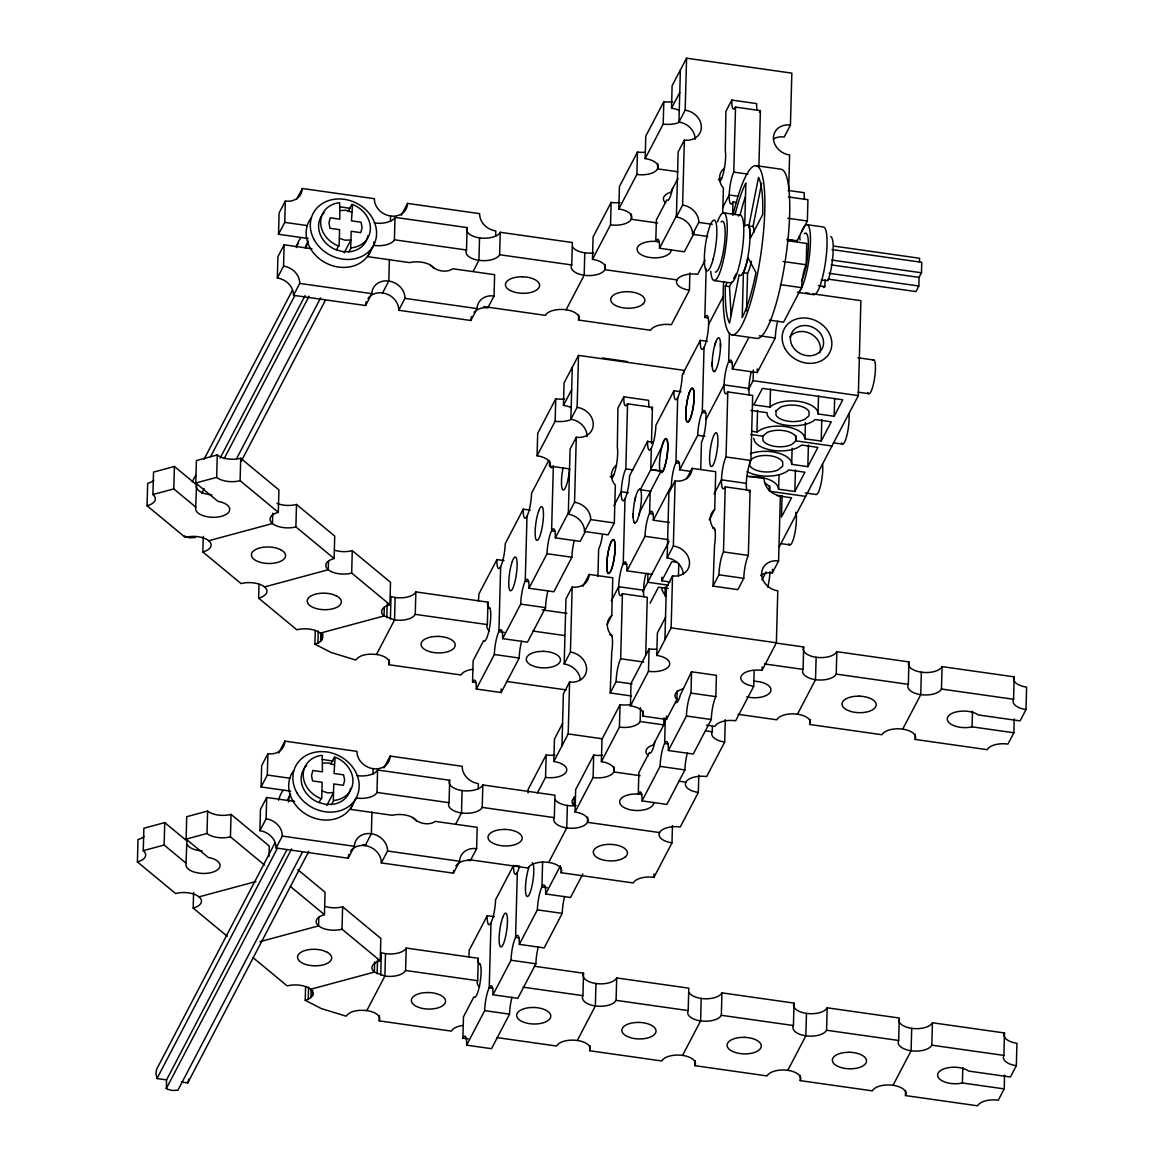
<?xml version="1.0" encoding="UTF-8"?>
<svg xmlns="http://www.w3.org/2000/svg" width="1164" height="1164" viewBox="0 0 1164 1164"><rect width="100%" height="100%" fill="white"/><g stroke="black" fill="none" stroke-linecap="round" stroke-linejoin="round"><path stroke-width="1.5" d="M255.905 881.541L199.044 896.862A17.096 8.264 1.6 0 0 175.604 893.53L137.396 861.884L138.007 839.462A17.096 8.264 1.6 0 0 144.147 836.509M203.263 536.429L202.842 551.954L241.064 583.601A17.096 8.264 1.6 0 1 264.504 586.932L328.248 569.749A17.096 8.264 1.6 0 1 334.112 558.531L295.889 526.885A17.096 8.264 1.6 0 1 272.449 523.553L208.705 540.736A17.096 8.264 1.6 0 0 185.265 537.404L147.057 505.758L147.668 483.322A17.096 8.264 1.6 0 0 153.808 480.383M137.396 861.884A17.096 8.264 1.6 0 0 143.259 850.666L143.87 828.23L164.75 822.613L186.924 840.975L185.934 864.852A17.096 8.264 1.6 0 0 194.548 872.185L198.68 873.087A17.096 8.264 1.6 0 0 219.545 867.616L220.112 865.492A17.096 8.264 1.6 0 0 211.499 858.174L208.283 857.461L186.124 839.113L186.72 816.692L207.614 811.061A17.096 8.264 1.6 0 0 231.054 814.393L269.262 846.039L268.986 856.384M147.057 505.758A17.096 8.264 1.6 0 0 152.921 494.54L153.532 472.104L174.411 466.473L196.6 484.85L195.596 508.726A17.096 8.264 1.6 0 0 204.209 516.045L208.341 516.947A17.096 8.264 1.6 0 0 229.206 511.491L229.774 509.366A17.096 8.264 1.6 0 0 221.16 502.048L217.944 501.335L195.785 482.987L196.396 460.551L217.275 454.935A17.096 8.264 1.6 0 0 240.715 458.252L278.923 489.899L278.312 512.335A17.096 8.264 1.6 0 0 272.449 523.553L272.74 513.208M186.327 863.412L164.139 845.035L164.75 822.613M195.988 507.271L173.8 488.909L174.411 466.473M302.393 852.121L177.932 1090.202L172.097 1090.45L167.834 1089.329L166.336 1088.544L166.568 1079.901L286.824 849.866M227.3 936.336L193.18 908.08L193.602 892.555M186.124 839.113L207.003 833.482L207.614 811.061M195.785 482.987L216.664 477.356L217.275 454.935M264.563 865.07L230.443 836.814L231.054 814.393M278.312 512.335L240.104 480.688L240.715 458.252M489.273 630.888A17.096 8.264 1.6 0 1 487.352 624.588L415.257 614.359A17.096 8.264 1.6 0 1 394.538 619.932L384.033 615.945L320.289 633.129A17.096 8.264 1.6 0 0 296.849 629.797L258.641 598.151L259.005 584.343M371.956 812.036L371.374 833.715A17.096 14.55 27.6 0 0 354.394 846.315L348.167 858.217L276.072 847.989A17.096 14.55 27.6 0 0 259.907 830.674L260.474 809.373L266.702 797.471L294.608 801.429M290.709 791.156L261.085 786.951L261.667 765.636L267.895 753.734A17.096 14.55 27.6 0 0 284.874 741.133L356.97 751.377A17.096 14.55 27.6 0 0 373.135 768.676L372.989 774.089M389.387 259.368L388.805 281.048A17.096 14.55 27.6 0 0 371.825 293.648L365.598 305.55L293.503 295.321A17.096 14.55 27.6 0 0 277.338 278.021L277.905 256.706L284.132 244.804L312.025 248.761M308.125 238.489L278.516 234.284L279.098 212.983L285.326 201.066A17.096 14.55 27.6 0 0 302.305 188.481L374.401 198.709A17.096 14.55 27.6 0 0 390.566 216.009L390.42 221.436M259.907 830.674L266.12 818.772L266.702 797.471M261.085 786.951L267.313 775.035L267.895 753.734M277.338 278.021L283.55 266.12L284.132 244.804M278.516 234.284L284.743 222.382L285.326 201.066M295.889 526.885L296.5 504.449A17.096 8.264 1.6 0 1 276.945 503.372M463.228 1025.411A17.096 8.264 1.6 0 0 451.356 1031.115L379.246 1020.872L379.755 1018.747A17.096 8.264 1.6 0 0 366.82 1010.585C359.763 1009.945 350.83 1010.032 346.101 1016.172L321.395 1008.606L305.23 1000.312L305.594 986.505M472.89 669.285A17.096 8.264 1.6 0 0 461.017 674.975L388.922 664.746L389.416 662.607A17.096 8.264 1.6 0 0 376.496 654.459C369.425 653.819 360.491 653.892 355.762 660.046L331.071 652.48L314.891 644.172L315.255 630.379M305.23 1000.312L308.256 999.207L308.576 987.13M314.891 644.172L317.918 643.081L318.238 631.004M308.256 999.207L310.904 997.533L311.152 988.905M317.918 643.081L320.58 641.393L320.813 632.765M310.904 997.533L312.549 995.555L312.694 990.375M320.58 641.393L322.21 639.429L322.355 634.249M322.21 639.429L322.821 633.842M321.701 798.737L322.152 782.31L312.563 780.942L311.516 775.544L312.854 770.481L322.428 771.848L322.239 755.32A25.637 21.84 27.6 0 0 303.222 774.366A25.637 21.84 27.6 0 0 321.06 798.649L318.994 802.622A25.637 21.84 27.6 0 1 306.656 765.417M318.82 917.261L318.587 925.875L321.351 927.635A17.096 8.264 1.6 0 0 342.012 929.207L380.235 960.853A17.096 8.264 1.6 0 0 374.372 972.071L310.628 989.255A17.096 8.264 1.6 0 0 287.188 985.923L253.068 957.666M328.481 561.121L328.248 569.749L331.012 571.495A17.096 8.264 1.6 0 0 351.688 573.081L389.896 604.727A17.096 8.264 1.6 0 0 384.033 615.945L384.266 607.317M339.131 246.084L339.568 229.643L329.994 228.29L328.946 222.891L330.27 217.814L339.859 219.181L339.67 202.667A25.637 21.84 27.6 0 0 320.653 221.713A25.637 21.84 27.6 0 0 338.491 245.982L336.425 249.954A25.637 21.84 27.6 0 1 324.087 212.75M260.008 941.661L318.587 925.875A17.096 8.264 1.6 0 1 324.45 914.657L325.062 892.235L297.751 869.624M334.112 558.531L334.723 536.095L296.5 504.449M333.297 800.468L333.748 783.954L343.336 785.322L344.66 780.258L343.613 774.846L334.039 773.493L335.116 757.153A25.637 21.84 27.6 0 1 352.954 781.422A25.637 21.84 27.6 0 1 333.937 800.483L331.231 804.426M350.728 247.801L351.179 231.287L360.753 232.655L362.091 227.591L361.044 222.193L351.455 220.825L352.547 204.486A25.637 21.84 27.6 0 1 370.385 228.77A25.637 21.84 27.6 0 1 351.368 247.816L348.662 251.773M342.012 929.207L342.623 906.785A17.096 8.264 1.6 0 1 325.542 906.567M351.688 573.081L352.285 550.645A17.096 8.264 1.6 0 1 335.203 550.427M433.765 268.273A17.096 8.264 1.6 0 0 432.048 266.236L429.312 264.475A17.096 8.264 1.6 0 0 412.784 262.031L409.583 262.613L367.766 256.677L373.688 245.371L373.775 241.923M416.334 820.926A17.096 8.264 1.6 0 0 414.617 818.903L411.881 817.143A17.096 8.264 1.6 0 0 395.367 814.698L392.152 815.28L350.349 809.344L356.257 798.038A17.096 8.264 1.6 0 0 376.976 792.451L377.587 770.015L449.682 780.258A17.096 8.264 1.6 0 0 462.108 790.545L461.497 812.967L455.764 823.952M374.648 961.726L374.372 972.071L384.877 976.072A17.096 8.264 1.6 0 0 405.596 970.485L477.691 980.714A17.096 8.264 1.6 0 0 479.612 987.014M373.688 245.371A17.096 8.264 1.6 0 0 394.407 239.784L395.018 217.362L467.113 227.591A17.096 8.264 1.6 0 0 479.539 237.878L478.928 260.314L473.181 271.299M377.136 973.832L377.514 960.024M386.812 617.691L387.176 603.898M380.235 960.853L380.846 938.431L342.623 906.785M389.896 604.727L390.507 582.291L352.285 550.645M379.246 1020.872L379.391 1015.706M388.922 664.746L389.052 659.566M380.73 975.185L381.341 952.763L385.488 953.636A17.096 8.264 1.6 0 0 406.207 948.049L478.302 958.292A17.096 8.264 1.6 0 0 480.223 964.592M390.391 619.059L391.002 596.623L395.149 597.51A17.096 8.264 1.6 0 0 415.868 591.923L487.963 602.152A17.096 8.264 1.6 0 0 489.884 608.452M385.488 953.636L384.877 976.072L366.82 1010.585M395.149 597.51L394.538 619.932L376.496 654.459M405.596 970.485L406.207 948.049M415.257 614.359L415.868 591.923M698.807 775.209L698.327 792.451L680.285 826.978A17.096 8.264 1.6 0 0 659.566 832.566L587.471 822.322A17.096 8.264 1.6 0 1 566.752 827.91A17.096 8.264 1.6 0 1 554.326 817.623L482.231 807.394A17.096 8.264 1.6 0 1 461.497 812.967A17.096 8.264 1.6 0 1 449.071 802.68L449.682 780.258M705.093 260.198L697.716 274.311A17.096 8.264 1.6 0 0 676.997 279.898L604.902 269.67A17.096 8.264 1.6 0 1 584.168 275.242A17.096 8.264 1.6 0 1 571.742 264.956L499.647 254.727A17.096 8.264 1.6 0 1 478.928 260.314A17.096 8.264 1.6 0 1 466.502 250.027L467.113 227.591M511.971 997.242A17.096 3.448 -81.9 0 0 509.541 1014.164L491.499 1048.691L466.633 1045.156A17.096 3.448 -81.9 0 0 462.894 1038.143L463.476 1016.827L473.937 996.791L474.476 997.33A17.096 3.448 -81.9 0 0 478.622 989.575L479.553 985.573A17.096 3.448 -81.9 0 0 480.194 964.301L479.408 963.516M521.632 641.117A17.096 3.448 -81.9 0 0 519.202 658.038L501.16 692.551L476.294 689.03A17.096 3.448 -81.9 0 0 472.555 682.017L473.137 660.701L483.613 640.666L484.137 641.204A17.096 3.448 -81.9 0 0 488.283 633.449L489.215 629.448A17.096 3.448 -81.9 0 0 489.855 608.175L489.069 607.39A17.096 3.448 -81.9 0 0 488.123 607.754M455.837 866.001A17.096 14.55 27.6 0 1 470.387 860.56L476.614 848.658L477.196 827.342L435.38 821.406L432.63 822.846A17.096 14.55 27.6 0 1 412.725 817.419M478.229 788.945L478.375 783.619A17.096 14.55 27.6 0 1 462.21 766.305L390.115 756.076A17.096 14.55 27.6 0 1 373.135 768.676M474.068 312.345A17.096 14.55 27.6 0 1 487.818 307.893L494.045 295.991L494.627 274.689L452.811 268.753L450.061 270.193A17.096 14.55 27.6 0 1 430.156 264.766M495.66 236.277L495.806 230.952A17.096 14.55 27.6 0 1 479.641 213.652L407.546 203.409A17.096 14.55 27.6 0 1 390.566 216.009M482.231 807.394L482.827 784.958L554.922 795.187L554.326 817.623M477.691 980.714L478.302 958.292M487.352 624.588L487.963 602.152M499.647 254.727L500.258 232.291L572.353 242.534L571.742 264.956M519.479 866.336A17.096 3.448 -81.9 0 1 513.6 865.303L495.558 899.816A17.096 3.448 -81.9 0 1 491.004 922.703L489.229 987.741A17.096 3.448 -81.9 0 0 484.675 1010.628L466.633 1045.156M530.362 510.181L523.262 509.163L505.22 543.69A17.096 3.448 -81.9 0 1 500.666 566.577L498.905 631.616A17.096 3.448 -81.9 0 0 494.351 654.503L476.294 689.03M517.34 872.316L515.579 937.355A17.096 3.448 -81.9 0 0 511.025 960.242L492.983 994.769L517.835 998.29L535.891 963.777A17.096 3.448 -81.9 0 1 538.306 946.856M548.782 460.347L531.555 493.289A17.096 3.448 -81.9 0 1 527.001 516.19L525.24 581.229A17.096 3.448 -81.9 0 0 520.686 604.116L502.644 638.629L527.496 642.164L545.552 607.637A17.096 3.448 -81.9 0 1 547.982 590.73M528.005 792.931L528.092 789.483L546.149 754.97A17.096 8.264 1.6 0 0 554.981 755.072M569.763 468.932L549.51 466.066A17.096 8.264 1.6 0 0 537.084 455.779L537.695 433.343L555.752 398.83A17.096 8.264 1.6 0 0 564.584 398.932M549.51 466.066L549.655 460.886M542.613 861.666L541.929 886.968A17.096 3.448 -81.9 0 0 537.375 909.855L519.319 944.368L544.185 947.903L562.227 913.376A17.096 3.448 -81.9 0 1 564.656 896.455M553.351 465.789L551.591 530.828A17.096 3.448 -81.9 0 0 547.036 553.715L528.98 588.242L553.846 591.763L571.888 557.25A17.096 3.448 -81.9 0 1 574.318 540.329M537.084 455.779L555.141 421.252L555.752 398.83M537.332 793.077L545.538 777.392L546.149 754.97M545.538 777.392A17.096 8.264 1.6 0 0 566.257 771.805A17.096 8.264 1.6 0 0 553.831 761.518L554.442 739.096L562.576 723.411M571.16 407.618A17.096 8.264 1.6 0 0 563.434 405.378L564.045 382.956L578.523 355.384L683.763 370.327L683.661 373.906M553.831 761.518L561.965 745.833L563.376 693.875L569.603 681.973A17.096 14.55 27.6 0 0 586.583 669.373A17.096 14.55 27.6 0 0 570.418 652.073L572.179 587.034A17.096 14.55 27.6 0 0 589.159 574.434L612.773 577.781L611.755 615.494L607.084 624.428M580.327 679.98A17.096 14.55 27.6 0 0 564.191 663.975L565.951 598.936L572.179 587.034M616.469 465.105L613.792 467.87A17.096 14.55 27.6 0 0 613.573 482.842L615.349 485.199L614.316 522.942L608.103 534.843L584.474 531.497A17.096 14.55 27.6 0 0 568.308 514.197L570.084 449.144L576.296 437.242A17.096 14.55 27.6 0 0 593.276 424.642A17.096 14.55 27.6 0 0 577.111 407.342L578.523 355.384M587.063 436.558A17.096 14.55 27.6 0 0 570.884 419.244L572.295 367.286M672.457 825.596L671.992 842.852L653.935 877.365A17.096 8.264 1.6 0 0 633.216 882.952L561.121 872.724L561.266 867.544M689.888 272.929L689.423 290.185L671.366 324.712A17.096 8.264 1.6 0 0 650.647 330.285L578.552 320.056L578.697 314.877M561.965 745.833L568.192 733.931L569.603 681.973M568.308 514.197L574.536 502.281L576.296 437.242M567.348 805.488L566.752 827.91L548.695 862.437A17.096 8.264 1.6 0 0 527.976 868.009L468.19 859.527M584.779 252.821L584.168 275.242L566.126 309.77A17.096 8.264 1.6 0 0 545.407 315.357L483.86 306.612M574.245 796.889L574.012 805.517L572.761 804.149A17.096 8.264 1.6 0 1 574.099 797.878M587.602 817.157L587.471 822.322A17.096 8.264 1.6 0 0 575.045 812.036L575.656 789.614L593.698 755.087A17.096 8.264 1.6 0 0 602.545 755.203M605.033 264.49L604.902 269.67A17.096 8.264 1.6 0 0 592.476 259.368L593.073 236.947L611.129 202.42A17.096 8.264 1.6 0 0 619.976 202.536M1004.576 1075.1L1004.197 1088.907L962.395 1082.971L959.194 1083.553A17.096 8.264 1.6 0 1 938.941 1078.359A17.096 8.264 1.6 0 1 946.085 1068.159L950.202 1067.417A17.096 8.264 1.6 0 1 966.717 1069.861L968.579 1071.069L1010.425 1077.006L1016.332 1065.7A17.096 8.264 1.6 0 1 1003.906 1055.413L931.811 1045.17A17.096 8.264 1.6 0 1 911.092 1050.757A17.096 8.264 1.6 0 1 898.666 1040.471L826.571 1030.242A17.096 8.264 1.6 0 1 805.852 1035.814A17.096 8.264 1.6 0 1 793.426 1025.528L721.331 1015.299A17.096 8.264 1.6 0 1 700.612 1020.886A17.096 8.264 1.6 0 1 688.186 1010.599L616.091 1000.356A17.096 8.264 1.6 0 1 595.357 1005.943A17.096 8.264 1.6 0 1 582.931 995.656L583.542 973.22L534.305 966.236M597.918 576.282L598.645 549.175A17.096 3.448 -81.9 0 0 602.443 534.829M575.045 812.036L593.087 777.523L593.698 755.087M592.476 259.368L610.518 224.856L611.129 202.42M701.208 998.45L700.612 1020.886L682.555 1055.399A17.096 8.264 1.6 0 0 661.836 1060.986L589.741 1050.757L589.886 1045.578M640.185 775.675L613.806 771.936A17.096 8.264 1.6 0 0 601.381 761.649L601.992 739.213L620.048 704.7A17.096 8.264 1.6 0 0 631.674 704.351M583.542 973.22A17.096 8.264 1.6 0 0 595.968 983.522L595.357 1005.943L577.315 1040.471A17.096 8.264 1.6 0 0 556.596 1046.043L496.81 1037.561M657.616 223.008L631.237 219.268A17.096 8.264 1.6 0 0 618.812 208.982L619.423 186.56L637.465 152.033A17.096 8.264 1.6 0 0 644.871 152.28M631.499 695.985L610.183 692.958L611.726 652.247A17.096 3.448 -81.9 0 0 612.177 637.203L611.624 635.326A17.096 3.448 -81.9 0 0 609.878 634.904M613.952 766.756L613.806 771.936A17.096 8.264 1.6 0 1 593.087 777.523M631.383 214.089L631.237 219.268A17.096 8.264 1.6 0 1 610.518 224.856M610.183 692.958L616.105 681.653A17.096 3.448 -81.9 0 1 620.659 658.766L622.42 593.727A17.096 3.448 -81.9 0 1 618.681 586.714A17.096 3.448 -81.9 0 1 623.235 563.827L624.995 498.789A17.096 3.448 -81.9 0 0 629.549 475.901L647.591 441.374L652.931 442.131M613.865 505.889L621.256 491.761A17.096 3.448 -81.9 0 1 625.81 468.874L627.571 403.835A17.096 3.448 -81.9 0 1 623.831 396.822L617.924 408.127L617.327 447.311A17.096 3.448 -81.9 0 1 616.876 462.37L616.12 466.706A17.096 3.448 -81.9 0 1 612.002 478.098M601.381 761.649L619.437 727.122L620.048 704.7M618.812 208.982L636.868 174.455L637.465 152.033M616.091 1000.356L616.687 977.935L688.782 988.163L688.186 1010.599M677.826 171.748L657.587 168.882A17.096 8.264 1.6 0 0 645.162 158.595L645.773 136.159L663.815 101.646A17.096 8.264 1.6 0 0 672.661 101.748M677.186 690.805L676.953 699.433L666.477 719.468L642.863 716.122A17.096 8.264 1.6 0 0 630.437 705.835L631.034 683.399L649.09 648.886A17.096 8.264 1.6 0 0 656.481 649.134M619.437 727.122A17.096 8.264 1.6 0 0 640.156 721.534L640.535 707.741M687.357 752.992A17.096 3.448 -81.9 0 0 684.941 769.913L666.885 804.426L642.033 800.905A17.096 3.448 -81.9 0 0 638.279 793.877L638.861 772.576L649.337 752.541L649.876 753.079A17.096 3.448 -81.9 0 0 654.023 745.324L654.954 741.322M642.863 716.122L642.994 710.942M694.224 232.946L684.388 251.773L659.522 248.252A17.096 3.448 -81.9 0 0 655.783 241.224L656.365 219.923L666.827 199.902L667.452 200.441A17.096 3.448 -81.9 0 0 671.613 192.322L672.53 188.277M657.733 163.702L657.587 168.882A17.096 8.264 1.6 0 1 636.868 174.455M645.714 655.07L647.286 597.263L622.42 593.727M647.941 573.285L647.708 582.233L668.34 585.172M651.84 574.376L626.974 570.84L645.016 536.313A17.096 3.448 -81.9 0 1 649.57 513.426L650.167 491.892M639.749 489.2L640.287 489.738L650.763 469.703L651.345 448.155A17.096 3.448 -81.9 0 0 655.899 425.267L673.956 390.755L681.056 391.759M651.447 443.499L652.437 407.371L627.571 403.835M630.437 705.835L648.479 671.308L649.09 648.886M645.162 158.595L663.204 124.068L663.815 101.646M679.238 110.435A17.096 8.264 1.6 0 0 671.512 108.194L672.108 85.772L686.585 58.2L791.84 73.143L790.429 125.101L784.201 137.003A17.096 14.55 27.6 0 0 773.449 138.982M648.479 671.308A17.096 8.264 1.6 0 0 669.198 665.721A17.096 8.264 1.6 0 0 656.772 655.434L657.384 633.012L665.517 617.327M670.013 582L661.792 580.821L661.894 577.242M653.935 877.365L654.037 873.917M664.979 596.041L665.226 586.976M656.772 655.434L664.906 639.764L666.317 587.805L672.545 575.889A17.096 14.55 27.6 0 0 689.524 563.303A17.096 14.55 27.6 0 0 673.359 545.989L675.12 480.95A17.096 14.55 27.6 0 0 692.1 468.35L715.715 471.711L714.696 509.425L709.254 519.842M683.268 573.896A17.096 14.55 27.6 0 0 667.132 557.891L668.893 492.852L675.12 480.95M707.727 236.467L692.551 234.313A17.096 14.55 27.6 0 0 676.386 216.999L678.146 151.96L684.374 140.058A17.096 14.55 27.6 0 0 701.354 127.458A17.096 14.55 27.6 0 0 685.174 110.158L686.585 58.2M695.126 139.36A17.096 14.55 27.6 0 0 678.961 122.06L680.373 70.102M648.275 755.712L646.544 753.69A17.096 8.264 1.6 0 1 650.894 745.775L653.295 744.931L663.771 724.896L663.96 717.984M665.313 718.203L664.629 743.49A17.096 3.448 -81.9 0 0 660.075 766.378L642.033 800.905M666.477 719.468L666.565 716.02M664.906 639.764L671.133 627.847L672.545 575.889M676.386 216.999L682.599 205.097L684.374 140.058M707.406 341.358L700.292 340.354L682.25 374.881A17.096 3.448 -81.9 0 1 677.695 397.768L675.935 462.806A17.096 3.448 -81.9 0 0 671.381 485.694L653.324 520.221L669.315 522.476M678.437 575.991L678.772 563.463M668.369 750.504L686.425 715.991A17.096 3.448 -81.9 0 1 690.98 693.104L691.547 671.788L716.413 675.324L715.831 696.625A17.096 3.448 -81.9 0 0 711.277 719.512L693.235 754.039L668.369 750.504A17.096 3.448 -81.9 0 0 664.629 743.49L668.18 744M700.728 469.412L701.47 442.32A17.096 3.448 -81.9 0 0 706.024 419.433L724.066 384.906A17.096 3.448 -81.9 0 1 728.62 362.019L729.406 333.108M723.368 296.238L708.6 324.48A17.096 3.448 -81.9 0 1 704.045 347.367L702.27 412.405A17.096 3.448 -81.9 0 0 697.716 435.292L679.674 469.82L690.325 471.333M708.6 324.48A17.096 3.448 -81.9 0 0 704.846 317.466L706.17 268.68M688.942 992.441A17.096 8.264 1.6 0 0 705.646 998.785A17.096 8.264 1.6 0 0 721.942 992.863L794.037 1003.106A17.096 8.264 1.6 0 0 806.463 1013.393L805.852 1035.814L787.81 1070.342A17.096 8.264 1.6 0 0 767.076 1075.929L694.981 1065.686L695.126 1060.52M722.728 213.172L723.411 188.001L721.651 185.658A17.096 14.55 27.6 0 1 721.855 170.686L724.532 167.922M748.932 388.441L724.066 384.906A17.096 3.448 -81.9 0 0 727.806 391.919L726.045 456.957A17.096 3.448 -81.9 0 0 721.491 479.844A17.096 3.448 -81.9 0 0 725.23 486.872L750.096 490.393L748.336 555.432A17.096 3.448 -81.9 0 0 743.781 578.319L737.86 589.639L713.008 586.103L714.536 545.392A17.096 3.448 -81.9 0 0 715.002 530.348L714.434 528.456A17.096 3.448 -81.9 0 0 712.688 528.049M678.874 781.175L685.902 782.164A17.096 8.264 1.6 0 1 706.635 776.577L724.677 742.065A17.096 8.264 1.6 0 1 712.252 731.778L712.397 726.598M713.008 586.103L718.916 574.798A17.096 3.448 -81.9 0 1 723.47 551.911L725.23 486.872M732.622 214.685L732.956 202.041A17.096 3.448 -81.9 0 1 729.217 195.014A17.096 3.448 -81.9 0 1 733.771 172.126L735.532 107.088A17.096 3.448 -81.9 0 1 731.792 100.075L725.885 111.38L725.303 150.563A17.096 3.448 -81.9 0 1 724.837 165.608L724.095 169.959A17.096 3.448 -81.9 0 1 719.978 181.351M724.677 742.065L725.288 719.628M721.331 1015.299L721.942 992.863M743.418 272.682L742.21 317.539A76.911 15.481 -81.9 0 0 755.945 272.58L748.001 257.695A25.637 5.165 -81.9 0 1 743.418 272.682L747.564 273.278A25.637 5.165 -81.9 0 0 751.478 261.391M744.684 226.034L745.862 182.981A76.911 15.481 -81.9 0 0 735.081 214.54M746.546 310.948L747.564 273.278M746.706 489.797A17.096 3.448 -81.9 0 1 750.911 460.493L752.671 395.454L727.806 391.919M748.146 390.115L753.079 380.672L753.37 369.919M758.884 166.627L760.398 110.624L735.532 107.088M751.58 431.247L756.949 432.033L757.546 410.295M706.519 725.157L714.958 726.351A17.096 8.264 1.6 0 1 735.677 720.763L753.719 686.251L754.141 670.726M753.719 686.251A17.096 8.264 1.6 0 1 741.293 675.964A17.096 8.264 1.6 0 1 762.027 670.377L762.114 666.928M770.015 407.153L771.077 406.091A25.637 12.397 1.6 0 1 797.282 401.245A25.637 12.397 1.6 0 1 817.608 411.314L818.03 413.962L834.166 416.261L842.78 399.79L762.405 388.383L753.792 404.854L770.015 407.153L770.495 389.038M805.634 496.388L769.593 491.266L769.739 485.897M760.543 575.554A17.096 14.55 27.6 0 1 772.372 572.833L772.474 569.225M747.084 471.595A25.637 12.397 1.6 0 0 787.635 470.954L788.697 469.907L804.921 472.206L794.866 491.455L778.643 489.244L779.022 474.912M762.027 670.377L776.373 642.79L777.785 590.832A17.096 14.55 27.6 0 1 761.62 573.532A17.096 14.55 27.6 0 1 778.6 560.932L780.36 495.893A17.096 14.55 27.6 0 1 764.195 478.579L747.332 476.192M788.639 191.129L789.614 155.001A17.096 14.55 27.6 0 1 773.449 137.701A17.096 14.55 27.6 0 1 790.429 125.101M782.062 495.544L781.481 517.049L791.549 497.799L777.203 495.675M753.763 438.304L754.709 441.418A25.637 12.397 1.6 0 0 797.776 447.529L801.763 445.012L817.885 447.413L807.831 466.648L791.68 464.363L792.117 448.242M796.074 435.729L795.929 440.88L791.636 444.532A17.096 8.264 1.6 0 1 762.929 440.458L762.784 436.18L767.076 432.528A17.096 8.264 1.6 0 1 795.783 436.602L795.929 440.88L831.984 446.001M794.866 491.455L795.449 469.95M769.36 320.158L783.576 322.166L801.618 287.654A17.096 3.448 -81.9 0 1 806.172 264.766L806.754 243.451L787.213 240.686M787.999 239.799L796.889 241.064L807.365 221.029L807.932 199.728L788.406 196.949M750.882 410.397L767.032 412.696L767.44 415.344A25.637 12.397 1.6 0 0 787.781 425.427A25.637 12.397 1.6 0 0 813.985 420.568L815.047 419.506L831.271 421.819L821.202 441.054L804.979 438.857L805.43 422.547M807.831 466.648L808.413 445.157M793.426 1025.528L794.037 1003.106M1014.237 718.974L1013.859 732.782L972.056 726.845L968.855 727.427A17.096 8.264 1.6 0 1 948.602 722.233A17.096 8.264 1.6 0 1 955.746 712.033L959.864 711.291A17.096 8.264 1.6 0 1 976.378 713.736L978.24 714.929L1020.086 720.88L1025.993 709.56A17.096 8.264 1.6 0 1 1013.582 699.273L941.472 689.044A17.096 8.264 1.6 0 1 920.753 694.632A17.096 8.264 1.6 0 1 908.327 684.345L836.232 674.102A17.096 8.264 1.6 0 1 815.513 679.689A17.096 8.264 1.6 0 1 803.087 669.402L803.698 646.966L775.559 642.979M818.03 413.962L818.525 395.847M911.703 1028.336L911.092 1050.757L893.05 1085.284A17.096 8.264 1.6 0 0 872.331 1090.857L800.221 1080.629L800.366 1075.449M803.698 646.966A17.096 8.264 1.6 0 0 816.124 657.267A17.096 8.264 1.6 0 0 836.843 651.68L908.939 661.909A17.096 8.264 1.6 0 0 921.364 672.195L920.753 694.632L902.711 729.144A17.096 8.264 1.6 0 0 881.992 734.731L809.897 724.503L810.028 719.323M823.355 287.406A25.637 5.165 -81.9 0 0 824.796 286.781L825.145 279.957M821.202 441.054L821.799 419.564M816.124 657.267L815.513 679.689L797.471 714.216A17.096 8.264 1.6 0 0 776.737 719.788L738.063 714.303M834.166 416.261L834.661 398.35M826.571 1030.242L827.182 1007.806L899.277 1018.034L898.666 1040.471M836.232 674.102L836.843 651.68M779.283 546.789L858.319 395.6L860.894 300.661L812.734 293.823M828.026 279.098L915.937 291.582L918.847 286.024L919.08 277.381L921.481 272.783L921.757 262.322L832.056 249.591M919.502 261.725L919.589 258.262L833.482 246.041M908.327 684.345L908.939 661.909M1004.197 1088.907L998.29 1100.213A17.096 8.264 1.6 0 0 977.571 1105.8L905.476 1095.571L905.607 1090.392M1013.859 732.782L1007.951 744.087A17.096 8.264 1.6 0 0 987.232 749.674L915.137 739.431L915.268 734.266M931.811 1045.17L932.422 1022.749L1004.517 1032.977A17.096 8.264 1.6 0 0 1016.943 1043.264L1016.332 1065.7M941.472 689.044L942.083 666.623L1014.179 676.851A17.096 8.264 1.6 0 0 1026.604 687.138L1025.993 709.56M962.395 1082.971L962.817 1067.446M972.056 726.845L972.478 711.32M1003.906 1055.413L1004.517 1032.977M1013.582 699.273L1014.179 676.851M769.986 571.8L769.841 574.376A17.096 3.448 -81.9 0 1 767.702 587.18M188.859 1079.115L187.753 1082.913L181.366 1082.011M739.198 274.529L729.537 323.083A76.911 15.481 -81.9 0 1 725.361 285.966L727.02 282.794M748.859 225.991L758.521 177.437A76.911 15.481 -81.9 0 1 762.696 214.554L750.256 238.358A25.637 5.165 -81.9 0 0 748.859 225.991L753.006 226.573A25.637 5.165 -81.9 0 1 754.228 232M753.006 226.573L761.634 183.228M634.686 500.957L635.617 496.955M638.963 515.259L639.691 512.145L660.643 471.857L661.181 472.395A17.096 3.448 -81.9 0 0 665.313 464.64L666.245 460.638A17.096 3.448 -81.9 0 0 666.899 439.352L666.114 438.566A17.096 3.448 -81.9 0 0 661.967 446.321L650.778 469.47L661.428 470.969M312.549 995.555L313.058 993.416L310.628 989.255M769.593 491.266L769.433 486.988A17.096 8.264 1.6 0 0 764.894 483.22M196.6 484.85L196.207 486.305A17.096 8.264 1.6 0 0 204.82 493.623L208.953 494.525A17.096 8.264 1.6 0 0 211.892 494.831M749.674 461.264L749.689 465.542A17.096 8.264 1.6 0 0 778.309 469.805L782.703 466.182L782.674 461.904A17.096 8.264 1.6 0 0 754.068 457.641L751.362 459.3M529.009 867.107L527.961 870.483A17.096 3.448 -81.9 0 0 527.176 896.542L528.121 896.178A17.096 3.448 -81.9 0 0 533.287 878.238A17.096 3.448 -81.9 0 0 532.108 862.728M714.652 345.548L715.7 342.172M801.53 280.931L803.16 277.09A25.637 5.165 -81.9 0 0 808.369 246.608A25.637 5.165 -81.9 0 0 804.339 233.76M296.849 198.884L302.305 188.481M192.351 481.634L195.727 475.203M204.137 459.111L292.426 290.214M293.503 295.321L299.715 283.419L371.825 293.648M210.568 456.71L294.667 295.845M348.283 211.266L351.906 204.326M201.648 493.463L204.18 488.633M220.156 458.078L305.099 295.598M224.128 458.674L309.071 296.209M236.568 458.718L320.667 297.853M344.209 252.806L350.946 239.944L345.111 240.191L339.335 238.285M241.341 461.075L325.44 300.21M401.318 215.311L407.546 203.409M382.578 292.95L388.805 281.048A17.096 14.55 27.6 0 1 404.97 298.362L477.065 308.591A17.096 14.55 27.6 0 1 494.045 295.991M477.065 308.591L470.838 320.493L398.743 310.264L404.97 298.362M278.647 753.035L284.874 741.133M275.01 842.867L156.602 1069.352L155.932 1073.15L156.98 1078.548L166.568 1079.901M276.072 847.989L282.299 836.087L354.394 846.315M156.98 1078.548L277.25 848.512M330.852 763.933L334.475 756.978M166.336 1088.544L291.64 848.862M678.961 122.06L685.174 110.158M326.793 805.473L333.515 792.597L327.681 792.844L321.919 790.953M187.753 1082.913L308.853 851.262M677.986 178.398L670.726 192.264L668.325 193.122A17.096 8.264 1.6 0 0 663.975 201.023L665.706 203.045M383.887 767.978L390.115 756.076M504.027 560.568L496.926 559.564L478.87 594.077A17.096 3.448 -81.9 0 1 478.317 601.148M659.522 248.252L676.75 215.296M570.884 419.244L577.111 407.342M365.147 845.617L371.374 833.715A17.096 14.55 27.6 0 1 387.539 851.015L459.635 861.258A17.096 14.55 27.6 0 1 476.614 848.658M692.551 234.313L698.778 222.411L712.266 224.317M722.655 207.57L729.217 195.014L738.092 196.28M459.635 861.258L453.407 873.16L381.312 862.917L387.539 851.015M585.114 531.963L580.196 541.376L555.33 537.841L568.454 512.742M584.474 531.497L590.701 519.595L614.316 522.942M731.094 315.415L729.508 286.562L731.996 281.804M733.655 278.618L736.143 273.86M582.931 586.336L589.159 574.434M564.191 663.975L570.418 652.073M611.289 600.828L618.681 586.714L643.532 590.235M777.697 321.118A17.096 3.448 -81.9 0 0 775.268 338.04L757.226 372.567L732.36 369.032L748.772 337.647M686.658 478.768L692.1 468.35M642.761 591.69L669.111 541.289M667.132 557.891L673.359 545.989M650.094 603.214L658.475 587.18L668.209 588.504M661.792 580.821L671.846 561.586L677.23 562.343M494.365 916.694L487.25 915.69L469.208 950.217A17.096 3.448 -81.9 0 1 468.656 957.274M714.114 493.973L721.491 479.844L746.357 483.38M582.829 873.975L570.535 897.502L545.669 893.981L560.437 865.725M691.547 671.788L680.358 694.923A17.096 3.448 -81.9 0 1 675.44 701.892M761.998 579.847L766.116 571.975M772.372 572.833L778.6 560.932M671.512 108.194L679.761 92.538M563.434 405.378L571.684 389.722M611.755 615.494L609.66 617.648A17.096 14.55 27.6 0 0 609.456 632.634L612.046 636.082M714.696 509.425L712.601 511.563A17.096 14.55 27.6 0 0 712.397 526.55L714.987 529.998M756.949 432.033L760.936 429.516A25.637 12.397 1.6 0 1 804.004 435.627L804.979 438.857M713.867 371.607L714.812 371.229M683.123 688.812L679.66 690.107A17.096 8.264 1.6 0 0 675.702 698.065L676.953 699.433M152.921 494.54L173.8 488.909M143.259 850.666L164.139 845.035M340.092 210.538L345.926 210.291L351.688 212.183M195.363 537.535L189.528 537.783L183.767 535.891M322.661 763.191L328.495 762.944L334.272 764.85M339.684 206.726L350.466 208.458M322.253 759.394L333.035 761.111M731.792 100.075L756.658 103.596A17.096 3.448 -81.9 0 0 757.007 110.013M756.164 165.681L781.015 169.202A85.452 17.213 -81.9 0 1 785.846 256.808A85.452 17.213 -81.9 0 1 756.76 338.375L731.909 334.839M733.771 172.126L747.986 174.149M788.217 190.43L804.193 192.7A17.096 3.448 -81.9 0 0 804.542 199.117M732.956 202.041L736.521 202.536M787.824 218.25L807.365 221.029M723.732 212.852L740.304 215.209M806.987 224.681L823.559 227.024A34.178 6.882 -81.9 0 1 825.494 262.06A34.178 6.882 -81.9 0 1 813.869 294.696L797.282 292.339M786.835 239.42L797.602 240.948M831.765 260.052L921.481 272.783M831.169 264.897L919.08 277.381M655.783 241.224L659.333 241.734M783.081 261.478L806.172 264.766M829.132 273.293L918.847 286.024M821.231 279.986L828.026 280.626A25.637 5.165 -81.9 0 0 833.089 253.155A25.637 5.165 -81.9 0 0 830.645 236.656M818.336 285.617L824.956 286.548M780.302 284.627L801.618 287.654M805.604 292.804L809.169 293.313M714.027 280.524L730.599 282.881A34.178 6.882 -81.9 0 0 742.807 245.822A34.178 6.882 -81.9 0 0 738.383 216.053M284.743 222.382L307.383 225.598M725.361 285.966L729.508 286.562M394.407 239.784L466.502 250.027M704.846 317.466L708.41 317.976M759.292 335.77L775.268 338.04M857.999 357.77L873.975 360.04M732.171 362.528L728.62 362.019A17.096 3.448 -81.9 0 1 732.36 369.032M857.97 392.166L868.62 393.679M602.297 357.988L627.163 361.524M753.079 380.672L858.319 395.6M623.831 396.822L648.697 400.358A17.096 3.448 -81.9 0 0 649.046 406.76M705.835 412.914L702.27 412.405A17.096 3.448 -81.9 0 1 706.024 419.433M833.395 442.815L842.285 444.066M750.765 434.463L762.784 436.18M697.716 435.292L704.831 436.311M726.045 456.957L750.911 460.493M679.485 463.316L675.935 462.806A17.096 3.448 -81.9 0 1 679.674 469.82M650.763 469.703L661.414 471.216M805.284 492.954L815.935 494.467A17.096 3.448 -81.9 0 0 822.715 470.867L822.759 467.084A17.096 3.448 -81.9 0 0 822.526 464.014M625.81 468.874L632.91 469.892M640.287 489.738L650.938 491.252M628.356 492.779L621.256 491.761A17.096 3.448 -81.9 0 0 624.995 498.789M653.135 513.702L649.585 513.193A17.096 3.448 -81.9 0 1 653.324 520.221M649.57 513.426L653.135 513.935M780.709 543.603L789.585 544.854M645.016 536.313L668.107 539.601M723.47 551.911L748.336 555.432M555.141 531.337L551.591 530.828A17.096 3.448 -81.9 0 1 555.33 537.841M718.916 574.798L743.781 578.319M626.785 564.322L623.235 563.827A17.096 3.448 -81.9 0 1 626.974 570.84M547.036 553.715L571.888 557.25M528.791 581.724L525.24 581.229A17.096 3.448 -81.9 0 1 528.98 588.242M520.686 604.116L545.552 607.637M671.133 627.847L776.373 642.79M542.206 609.863L566.824 613.355M532.806 631.034L564.467 635.529M764.399 663.917L803.087 669.402M504.23 632.372L498.905 631.616A17.096 3.448 -81.9 0 1 502.644 638.629M620.659 658.766L643.736 662.04M494.351 654.503L519.202 658.038M616.105 681.653L632.081 683.923M690.98 693.104L715.831 696.625M506.471 681.435L566.257 689.917M472.555 682.017L476.105 682.511M686.425 715.991L711.277 719.512M640.156 721.534L663.771 724.896M705.5 730.817L712.252 731.778M568.192 733.931L602.079 738.747M660.075 766.378L684.941 769.913M638.279 793.877L641.844 794.386M267.313 775.035L289.952 778.25M376.976 792.451L449.071 802.68M515.376 865.55L518.926 866.06M362.95 844.584L366.456 845.093M547.255 887.71L541.929 886.968A17.096 3.448 -81.9 0 1 545.669 893.981M537.375 909.855L562.227 913.376M519.129 937.864L515.579 937.355A17.096 3.448 -81.9 0 1 519.319 944.368M511.025 960.242L535.891 963.777M523.145 987.174L582.931 995.656M492.794 988.251L489.229 987.741A17.096 3.448 -81.9 0 1 492.983 994.769M484.675 1010.628L509.541 1014.164M462.894 1038.143L468.219 1038.899M337.051 250.042L342.842 251.628L349.287 251.788A25.637 21.84 27.6 0 0 368.013 235.637M319.62 802.709L325.411 804.295L331.856 804.44A25.637 21.84 27.6 0 0 350.582 788.29M290.331 886.401L324.45 914.657M796.889 241.064L796.351 240.526A17.096 3.448 -81.9 0 0 795.39 240.89M634.031 522.229L634.817 523.014M320.289 633.129L322.719 637.29M778.643 489.244L777.654 486.028A25.637 12.397 1.6 0 0 749.252 476.571M791.68 464.363L791.273 461.701A25.637 12.397 1.6 0 0 750.373 453.625M720.458 343.526L720.472 347.163M712.193 362.455A17.096 3.448 -81.9 0 0 718.013 363.852A17.096 3.448 -81.9 0 0 718.799 337.793A17.096 3.448 -81.9 0 0 712.193 362.455L712.208 366.194M633.158 513.731L633.172 517.383M801.312 232.276A34.178 6.882 -81.9 0 1 810.406 243.625A34.178 6.882 -81.9 0 1 799.202 291.495M799.552 235.812A25.637 5.165 -81.9 0 1 800.017 240.031M721.083 221.946A25.637 5.165 -81.9 0 1 724.401 244.28A25.637 5.165 -81.9 0 1 715.234 272.07M745.935 225.481A25.637 5.165 -81.9 0 1 749.252 247.801A25.637 5.165 -81.9 0 1 740.1 275.592M717.519 221.917A34.178 6.882 -81.9 0 1 727.078 223.081A34.178 6.882 -81.9 0 1 720.603 270.441A34.178 6.882 -81.9 0 1 710.768 271.328M733.014 215.107A85.452 17.213 -81.9 0 1 763.933 184.596A85.452 17.213 -81.9 0 1 745.033 318.47A85.452 17.213 -81.9 0 1 723.63 281.572M740.057 215.238A76.911 15.481 -81.9 0 1 745.396 196.745M491.004 922.703A17.096 3.448 -81.9 0 1 487.25 915.69M199.044 896.862A17.096 8.264 1.6 0 1 193.18 908.08M230.443 836.814A17.096 8.264 1.6 0 1 207.003 833.482M932.422 1022.749A17.096 8.264 1.6 0 1 913.9 1028.569A17.096 8.264 1.6 0 1 898.768 1020.173M893.05 1085.284A17.096 8.264 1.6 0 1 905.476 1095.571M202.216 850.957A17.096 8.264 1.6 0 1 199.277 850.651L195.159 849.749A17.096 8.264 1.6 0 1 187.142 844.584M827.182 1007.806A17.096 8.264 1.6 0 1 806.463 1013.393M682.555 1055.399A17.096 8.264 1.6 0 1 694.981 1065.686M577.315 1040.471A17.096 8.264 1.6 0 1 589.741 1050.757M616.687 977.935A17.096 8.264 1.6 0 1 595.968 983.522M787.81 1070.342A17.096 8.264 1.6 0 1 800.221 1080.629M665.823 595.924A17.096 14.55 27.6 0 1 661.719 588.62M208.705 540.736A17.096 8.264 1.6 0 1 202.842 551.954M240.104 480.688A17.096 8.264 1.6 0 1 216.664 477.356M264.504 586.932A17.096 8.264 1.6 0 1 258.641 598.151M942.083 666.623A17.096 8.264 1.6 0 1 921.364 672.195M902.711 729.144A17.096 8.264 1.6 0 1 915.137 739.431M753.792 681.216A17.096 8.264 1.6 0 1 770.568 691.576A17.096 8.264 1.6 0 1 746.706 696.843M797.471 714.216A17.096 8.264 1.6 0 1 809.897 724.503M569.531 469.514A17.096 3.448 -81.9 0 1 564.133 489.651L563.172 490.029A17.096 3.448 -81.9 0 1 563.041 467.957M552.289 467.331A17.096 3.448 -81.9 0 1 549.641 462.37M500.666 566.577A17.096 3.448 -81.9 0 1 496.926 559.564M527.001 516.19A17.096 3.448 -81.9 0 1 523.262 509.163M501.117 688.957A17.096 3.448 -81.9 0 1 501.16 692.551M574.536 502.281A17.096 14.55 27.6 0 1 590.701 519.595M571.568 419.316A17.096 8.264 1.6 0 1 555.141 421.252M610.242 477.007A17.096 14.55 27.6 0 1 613.704 475.087M288.497 802.04A25.637 21.84 27.6 0 1 290.622 793.732M287.435 800.323A25.637 21.84 27.6 0 1 290.054 795.274M278.676 800.206A34.178 29.115 27.6 0 1 282.983 790.516M482.827 784.958A17.096 8.264 1.6 0 1 462.108 790.545M576.195 805.59A17.096 8.264 1.6 0 1 555.068 799.479M377.587 770.015A17.096 8.264 1.6 0 1 356.868 775.602M548.695 862.437A17.096 8.264 1.6 0 1 561.121 872.724M671.992 842.852A17.096 8.264 1.6 0 1 659.566 832.566M698.327 792.451A17.096 8.264 1.6 0 1 685.902 782.164M653.775 802.563A17.096 8.264 1.6 0 1 651.52 806.652L648.828 808.325A17.096 8.264 1.6 0 1 620.208 804.077L619.597 801.923A17.096 8.264 1.6 0 1 641.044 794.343M352.517 804.906A34.178 29.115 27.6 0 1 306.86 814.771A34.178 29.115 27.6 0 1 293.561 770.772M453.407 873.16A17.096 14.55 27.6 0 1 453.742 870.599M348.167 858.217A17.096 14.55 27.6 0 1 348.836 854.434M350.597 851.059A17.096 14.55 27.6 0 1 369.425 846.737A17.096 14.55 27.6 0 1 381.312 862.917M266.12 818.772A17.096 14.55 27.6 0 1 282.299 836.087M306.263 247.961A25.637 21.84 27.6 0 1 308.3 241.108M305.099 247.699A25.637 21.84 27.6 0 1 307.733 242.65M296.5 245.822A34.178 29.115 27.6 0 1 298.464 243.465M296.34 247.583A34.178 29.115 27.6 0 1 300.661 237.893M370.574 250.842A34.178 29.115 27.6 0 1 325.076 262.555A34.178 29.115 27.6 0 1 310.992 218.119M470.838 320.493A17.096 14.55 27.6 0 1 471.507 316.71M365.598 305.55A17.096 14.55 27.6 0 1 366.267 301.767M368.013 298.391A17.096 14.55 27.6 0 1 386.855 294.07A17.096 14.55 27.6 0 1 398.743 310.264M283.55 266.12A17.096 14.55 27.6 0 1 299.715 283.419M500.258 232.291A17.096 8.264 1.6 0 1 479.539 237.878M593.625 252.937A17.096 8.264 1.6 0 1 572.499 246.812M395.018 217.362A17.096 8.264 1.6 0 1 374.299 222.95M566.126 309.77A17.096 8.264 1.6 0 1 578.552 320.056M689.423 290.185A17.096 8.264 1.6 0 1 676.997 279.898M671.206 249.896A17.096 8.264 1.6 0 1 668.951 253.999L666.245 255.658A17.096 8.264 1.6 0 1 637.639 251.424L637.028 249.271A17.096 8.264 1.6 0 1 658.46 241.675M682.599 205.097A17.096 14.55 27.6 0 1 698.778 222.411M679.631 122.133A17.096 8.264 1.6 0 1 663.204 124.068M718.304 179.823A17.096 14.55 27.6 0 1 721.767 177.903M643.896 596.652A17.096 3.448 -81.9 0 1 645.962 573.328M652.437 407.371A17.096 3.448 -81.9 0 1 651.374 408.913M651.345 448.155A17.096 3.448 -81.9 0 1 647.606 441.141M677.695 397.768A17.096 3.448 -81.9 0 1 673.956 390.755M704.045 347.367A17.096 3.448 -81.9 0 1 700.292 340.354M757.197 368.959A17.096 3.448 -81.9 0 1 757.226 372.567M749.281 394.843A17.096 3.448 -81.9 0 1 751.347 371.52M760.398 110.624A17.096 3.448 -81.9 0 1 759.335 112.166M750.096 490.393A17.096 3.448 -81.9 0 1 749.034 491.936M848.876 413.627A17.096 3.448 -81.9 0 1 849.109 416.683L849.065 420.466A17.096 3.448 -81.9 0 1 845.864 438.988A17.096 3.448 -81.9 0 1 841.543 443.004M873.058 360.113A17.096 3.448 -81.9 0 1 875.459 366.296L875.401 370.079A17.096 3.448 -81.9 0 1 872.2 388.587A17.096 3.448 -81.9 0 1 867.893 392.617M789.832 336.963A17.096 14.55 27.6 0 1 810.77 333.792A17.096 14.55 27.6 0 1 819.732 352.925M795.681 512.276A17.096 3.448 -81.9 0 1 796.423 517.471L796.365 521.254A17.096 3.448 -81.9 0 1 793.179 539.776A17.096 3.448 -81.9 0 1 788.857 543.792M606.953 561.47L606.793 565.486A17.096 3.448 -81.9 0 0 610.329 571.8A17.096 3.448 -81.9 0 0 614.956 551.401L615.116 547.386A17.096 3.448 -81.9 0 0 611.595 541.071A17.096 3.448 -81.9 0 0 606.953 561.47M607.579 555.694L607.055 560.102A17.096 3.448 -81.9 0 0 610.489 571.553A17.096 3.448 -81.9 0 0 615.058 545.116L614.752 542.264A17.096 3.448 -81.9 0 0 607.579 555.694M717.635 446.045L717.111 450.453A17.096 3.448 -81.9 0 1 709.938 463.883L709.633 461.017A17.096 3.448 -81.9 0 1 714.216 434.594A17.096 3.448 -81.9 0 1 717.635 446.045M776.01 410.877L776.039 415.155A17.096 8.264 1.6 0 0 804.644 419.404L809.053 415.795L809.024 411.503A17.096 8.264 1.6 0 0 780.404 407.255L776.01 410.877M512.32 561.368L511.272 564.744A17.096 3.448 -81.9 0 0 510.487 590.803L511.447 590.439A17.096 3.448 -81.9 0 0 517.092 566.141A17.096 3.448 -81.9 0 0 512.32 561.368M538.67 510.981L537.623 514.357A17.096 3.448 -81.9 0 0 536.837 540.416L537.783 540.052A17.096 3.448 -81.9 0 0 543.442 515.754A17.096 3.448 -81.9 0 0 538.67 510.981M502.659 917.508L501.611 920.87A17.096 3.448 -81.9 0 0 500.826 946.943L501.771 946.565A17.096 3.448 -81.9 0 0 507.431 922.281A17.096 3.448 -81.9 0 0 502.659 917.508M689.35 392.559L688.317 395.935A17.096 3.448 -81.9 0 0 687.517 421.994L688.477 421.63A17.096 3.448 -81.9 0 0 694.137 397.331A17.096 3.448 -81.9 0 0 689.35 392.559M642.601 304.386L639.909 306.045A17.096 8.264 1.6 0 1 611.289 301.811L610.693 299.657A17.096 8.264 1.6 0 1 632.125 292.077A17.096 8.264 1.6 0 1 642.601 304.386M625.184 857.053L622.478 858.712A17.096 8.264 1.6 0 1 593.858 854.478L593.262 852.324A17.096 8.264 1.6 0 1 614.694 844.729A17.096 8.264 1.6 0 1 625.184 857.053M522.447 276.77L518.038 276.974A17.096 8.264 1.6 0 0 510.501 290.665L514.052 292.048A17.096 8.264 1.6 0 0 539.048 287.493A17.096 8.264 1.6 0 0 522.447 276.77M438.057 636.388L433.634 636.592A17.096 8.264 1.6 0 0 426.111 650.283L429.662 651.665A17.096 8.264 1.6 0 0 454.658 647.111A17.096 8.264 1.6 0 0 438.057 636.388M543.297 651.331L538.888 651.534A17.096 8.264 1.6 0 0 531.351 665.226L534.902 666.608A17.096 8.264 1.6 0 0 559.899 662.054A17.096 8.264 1.6 0 0 543.297 651.331M859.032 696.145L854.609 696.348A17.096 8.264 1.6 0 0 847.086 710.04L850.637 711.422A17.096 8.264 1.6 0 0 875.634 706.868A17.096 8.264 1.6 0 0 859.032 696.145M505.031 829.423L500.607 829.626A17.096 8.264 1.6 0 0 493.07 843.318L496.621 844.7A17.096 8.264 1.6 0 0 521.618 840.146A17.096 8.264 1.6 0 0 505.031 829.423M428.396 992.528L423.972 992.717A17.096 8.264 1.6 0 0 416.45 1006.424L420 1007.806A17.096 8.264 1.6 0 0 444.997 1003.237A17.096 8.264 1.6 0 0 428.396 992.528M533.636 1007.457L529.227 1007.66A17.096 8.264 1.6 0 0 521.69 1021.352L525.24 1022.734A17.096 8.264 1.6 0 0 550.237 1018.18A17.096 8.264 1.6 0 0 533.636 1007.457M638.891 1022.399L634.467 1022.603A17.096 8.264 1.6 0 0 626.93 1036.295L630.481 1037.677A17.096 8.264 1.6 0 0 655.478 1033.123A17.096 8.264 1.6 0 0 638.891 1022.399M744.131 1037.342L739.707 1037.531A17.096 8.264 1.6 0 0 732.171 1051.237L735.721 1052.62A17.096 8.264 1.6 0 0 760.732 1048.066A17.096 8.264 1.6 0 0 744.131 1037.342M849.371 1052.271L844.948 1052.474A17.096 8.264 1.6 0 0 837.425 1066.166L840.975 1067.548A17.096 8.264 1.6 0 0 865.972 1062.994A17.096 8.264 1.6 0 0 849.371 1052.271M280.509 549.612L276.959 548.244A17.096 8.264 1.6 0 0 251.395 554.922L251.991 557.076A17.096 8.264 1.6 0 0 277.09 562.561A17.096 8.264 1.6 0 0 280.509 549.612M336.294 595.808L332.744 594.44A17.096 8.264 1.6 0 0 307.18 601.119L307.776 603.272A17.096 8.264 1.6 0 0 332.875 608.757A17.096 8.264 1.6 0 0 336.294 595.808M326.633 951.948L323.083 950.566A17.096 8.264 1.6 0 0 297.518 957.245L298.115 959.398A17.096 8.264 1.6 0 0 323.214 964.883A17.096 8.264 1.6 0 0 326.633 951.948M694.137 397.55L694.108 393.912A17.096 3.448 -81.9 0 0 689.917 391.308A17.096 3.448 -81.9 0 0 685.843 412.958L685.872 416.596A17.096 3.448 -81.9 0 0 690.063 419.2A17.096 3.448 -81.9 0 0 694.137 397.55M667.787 447.951L667.772 444.313A17.096 3.448 -81.9 0 0 663.567 441.709A17.096 3.448 -81.9 0 0 659.508 463.345L659.522 466.982A17.096 3.448 -81.9 0 0 663.713 469.587A17.096 3.448 -81.9 0 0 667.787 447.951M641.437 498.338L641.422 494.7A17.096 3.448 -81.9 0 0 635.006 499.443A17.096 3.448 -81.9 0 0 635.122 522.956A17.096 3.448 -81.9 0 0 641.437 498.338M713.183 258.99A25.637 5.165 -81.9 0 0 714.23 220.142A25.637 5.165 -81.9 0 0 704.366 257.419A25.637 5.165 -81.9 0 0 713.183 258.99M296.907 792.742A34.178 29.115 27.6 0 0 354.322 800.89A34.178 29.115 27.6 0 0 326.822 751.959A34.178 29.115 27.6 0 0 296.907 792.742M314.338 240.075A34.178 29.115 27.6 0 0 371.738 248.238A34.178 29.115 27.6 0 0 344.253 199.306A34.178 29.115 27.6 0 0 314.338 240.075M792.335 345.926A17.096 14.55 27.6 0 0 821.042 350.32A17.096 14.55 27.6 0 0 807.598 325.745A17.096 14.55 27.6 0 0 792.335 345.926M785.162 348.822A25.637 21.84 27.6 0 0 828.215 354.933A25.637 21.84 27.6 0 0 807.598 318.238A25.637 21.84 27.6 0 0 785.162 348.822"/></g></svg>
